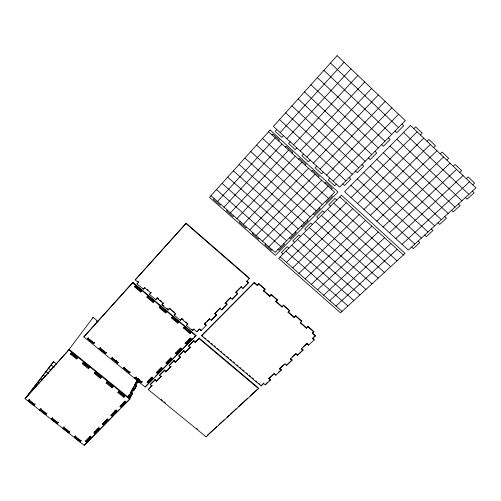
<?xml version="1.0" encoding="UTF-8"?>
<svg xmlns="http://www.w3.org/2000/svg" width="501" height="501" viewBox="0 0 501 501"><rect width="100%" height="100%" fill="white"/><g stroke="black" fill="none" stroke-linecap="round" stroke-linejoin="round"><path stroke-width="0.75" d="M308.046 344.2L306.981 343.279L306.913 343.78L308.51 345.158L314.127 340.01L312.524 338.62L315.342 336.027L315.405 335.538L312.399 332.921L313.902 331.53L307.871 326.283L306.299 328.161L300.243 322.901L301.815 321.016L295.747 315.73L294.168 317.615L288.069 312.317L289.653 310.432L283.541 305.109L281.95 307L275.813 301.665L277.404 299.773L271.254 294.419L269.657 296.31L263.476 290.937L265.079 289.046L258.879 283.654L257.282 285.551L254.17 282.852L254.314 282.426L257.833 285.489M314.127 340.01L314.183 339.515L312.586 338.131L312.524 338.62M315.342 336.027L312.336 333.409L313.902 331.53M312.336 333.409L312.399 332.921M308.51 345.158L308.578 344.663M306.299 328.161L307.871 326.283M302.942 350.268L303.017 349.761L301.427 348.389L301.351 348.89L302.942 350.268L297.425 355.328L295.834 353.963L295.916 353.455M297.425 355.328L303.017 349.761M300.243 322.901L301.815 321.016M291.951 360.351L292.039 359.837L290.455 358.484L290.367 358.992L291.951 360.351L286.522 365.329L284.937 363.983L285.038 363.469M286.522 365.329L292.039 359.837M294.168 317.615L295.747 315.73M271.686 375.744L274.329 373.314L274.222 373.834L275.794 375.168L281.136 370.27L281.236 369.751L279.658 368.41L283.447 364.928M281.136 370.27L279.558 368.93L279.658 368.41M288.069 312.317L289.653 310.432M275.794 375.168L275.901 374.648M270.496 380.027L270.609 379.501L269.043 378.174L268.931 378.7L270.496 380.027L265.242 384.849L263.676 383.528L263.802 383.002M281.95 307L283.541 305.109M265.242 384.849L267.459 382.395M254.314 282.426L201.527 335.739L261.071 385.927L263.476 383.296M148.283 389.596L152.091 385.507L148.283 389.596L206.08 436.816L258.491 388.644L258.616 388.106L199.248 338.131L195.177 342.221M275.813 301.665L277.404 299.773M269.657 296.31L271.254 294.419M263.476 290.937L265.079 289.046M257.282 285.551L258.879 283.654M206.08 436.816L206.268 436.246M248.327 282.902L248.471 282.476L246.811 281.042L246.661 281.462L248.327 282.902L242.891 288.388L241.231 286.954L241.394 286.528M246.661 281.462L249.542 278.28L186.197 223.202L135.232 279.859L138.364 282.501L138.652 282.082L137.612 281.205M242.891 288.388L248.471 282.476M230.679 297.362L230.51 297.801L232.157 299.216L237.499 293.824L237.662 293.392L236.015 291.97L241.35 286.572M237.499 293.824L235.852 292.402L236.015 291.97M232.157 299.216L237.662 293.392M226.859 304.564L227.034 304.12L225.394 302.717L225.218 303.161L226.859 304.564L221.605 309.868L219.97 308.472L220.152 308.021M221.605 309.868L227.034 304.12M216.401 315.129L216.582 314.672L214.954 313.282L214.766 313.732L216.401 315.129L211.234 320.339L209.606 318.955L209.8 318.498M211.234 320.339L216.582 314.672M199.611 328.806L199.404 329.276L201.026 330.641L206.105 325.512L206.306 325.043L204.684 323.671L205.704 322.638M195.202 342.471L195.409 341.989L193.806 340.636L193.593 341.118L195.202 342.471L199.248 338.131M206.105 325.512L204.483 324.134L204.684 323.671M201.026 330.641L201.227 330.172L200.15 329.257M195.816 335.895L196.029 335.42L132.94 282.313L83.817 336.929L145.146 387.035L195.816 335.895L132.646 282.733L132.94 282.313M194.062 328.8L193.849 329.27L196.887 331.825L199.279 329.144M185.289 352.422L185.508 351.934L183.911 350.6L183.692 351.088L185.289 352.422L190.443 346.98L184.781 352.666M190.223 347.469L188.62 346.122L188.839 345.64L193.806 340.636M186.215 344.106L186.435 343.623L185.633 342.953L185.408 343.435L186.215 344.106L191.395 338.613M185.408 343.435L190.587 337.937M175.538 362.217L175.77 361.716L174.179 360.401L173.947 360.895L175.538 362.217L180.623 356.844L174.937 362.555M187.537 324.134L186.428 325.506L192.509 330.629L193.618 329.251M189.841 333.34L190.724 332.194L189.841 333.34L183.767 328.236L183.992 327.767M180.398 357.338L178.801 356.011L179.026 355.516L183.911 350.6M176.408 354.019L181.512 348.596L176.408 354.019L175.607 353.355L175.838 352.861L176.634 353.524M175.607 353.355L180.717 347.926M165.944 371.855L166.182 371.347L164.604 370.045L164.366 370.546L165.944 371.855L170.96 366.55M170.722 367.058L169.138 365.743L169.376 365.242L174.179 360.401M186.428 325.506L187.981 323.677M166.758 363.77L171.799 358.415L166.758 363.77L165.963 363.112L166.2 362.611L166.996 363.269M165.963 363.112L170.998 357.758L166.351 362.461M183.767 328.236L184.656 327.09M156.5 381.342L156.75 380.823L155.178 379.533L154.928 380.046L156.5 381.342L161.447 376.107M161.203 376.614L159.625 375.318L159.875 374.811L164.604 370.045M157.258 373.37L162.23 368.085L157.258 373.37L156.469 372.719L156.719 372.212L157.508 372.857M156.469 372.719L161.441 367.433M151.834 386.027L150.262 384.743L150.519 384.223L155.178 379.533M151.621 377.372L147.382 381.656L147.125 382.169L147.908 382.814L152.818 377.597M147.125 382.169L152.035 376.952M174.21 315.217L175.77 313.382L174.21 315.217L180.329 320.371L181.888 318.536M180.329 320.371L181.443 318.993M177.68 323.114L178.569 321.968L177.68 323.114L171.567 317.972L171.805 317.521M147.908 382.814L152.304 378.117M145.146 387.035L148.164 383.741M141.251 382.726L142.134 381.587L141.251 382.726L135.345 377.898L135.621 377.391L141.52 382.213M171.567 317.972L172.469 316.832M129.872 397.944L130.467 397.337L128.92 396.084L128.325 396.692L129.872 397.944L132.514 393.454L130.98 392.208L133.009 388.407L134.525 389.64L133.936 390.235L132.421 389.001L133.009 388.407M133.936 390.235L136.504 385.889L135.001 384.668L136.955 380.992L138.445 382.207L137.869 382.802L136.378 381.58L136.955 380.992M130.467 397.337L132.514 393.454M134.525 389.64L136.504 385.889M138.445 382.207L139.716 379.796M129.746 399.228L130.028 398.702L69.219 349.41L25.05 398.652L84.206 445.326L129.746 399.228L68.862 349.886L25.05 398.652M129.252 398.07L139.009 379.639M120.591 405.441L120.015 406.505L120.791 407.131L125.814 401.552M128.218 397.393L128.92 396.084M128.469 397.443L138.627 378.349M128.006 397.287L129.822 393.874M133.83 386.359L130.392 392.809L130.98 392.208M137.838 378.844L134.418 385.263L135.001 384.668M120.015 406.505L125.037 400.925M120.791 407.131L121.361 406.067M135.345 377.898L136.234 376.765M118.512 391.557L117.923 392.596L123.785 397.343L124.354 396.291M111.974 416.062L112.568 414.985L111.798 414.365L111.203 415.442L111.974 416.062L116.946 410.538M123.785 397.343L124.956 395.684M111.203 415.442L116.176 409.918L110.708 415.467M113.984 412.148L114.729 410.776M161.911 304.858L163.476 303.017L161.911 304.858L168.067 310.044L169.632 308.209L168.756 309.136M168.067 310.044L168.317 309.599M103.137 423.151L102.53 424.247L103.294 424.854L108.216 419.387M159.543 307.207L159.287 307.645L165.436 312.818L166.345 311.678L164.666 310.269M102.53 424.247L107.452 418.773M165.436 312.818L165.687 312.373M94.608 431.812L93.981 432.914L94.745 433.522L99.618 428.104M93.981 432.914L98.854 427.497M129.421 373.057L129.703 372.556L123.772 367.709L123.484 368.204L129.421 373.057L130.316 371.924M94.745 433.522L95.365 432.413M117.923 392.596L119.106 390.943M86.203 440.335L85.565 441.45L86.322 442.051L91.151 436.69M85.565 441.45L90.387 436.089M84.206 445.326L113.583 415.348M86.322 442.051L86.961 440.936M159.287 307.645L160.195 306.506M75.037 436.277L74.373 437.379L80.079 441.882L81.281 440.204M106.143 383.058L107.346 381.418L106.143 383.058L112.042 387.83L112.644 386.803M112.042 387.83L113.232 386.19M123.484 368.204L124.38 367.07M80.079 441.882L80.73 440.767M74.373 437.379L75.588 435.707M155.73 299.648L157.301 297.807L155.73 299.648L149.53 294.425L151.108 292.584L149.53 294.425M117.522 363.331L117.823 362.843L111.848 357.958L111.541 358.447L117.522 363.331L118.424 362.204M153.112 302.46L154.032 301.32L153.112 302.46L146.925 297.25L147.2 296.817M63.602 427.253L62.913 428.336L68.65 432.864L69.332 431.768M68.65 432.864L69.877 431.198M100.225 378.268L101.446 376.633L100.225 378.268L94.288 373.458L94.933 372.456M111.541 358.447L112.449 357.319M146.925 297.25L147.845 296.116M62.913 428.336L64.153 426.677M94.288 373.458L95.522 371.83M105.548 353.549L106.462 352.422L105.548 353.549L99.53 348.633L99.849 348.151L105.861 353.067M57.158 423.796L58.41 422.143L57.158 423.796L51.384 419.243L52.104 418.172M137.355 283.516L137.067 283.929L143.305 289.19L144.889 287.342M143.305 289.19L144.457 287.818M135.232 279.859L186.197 223.202M140.712 292.027L141.645 290.893L140.712 292.027L134.481 286.791L134.775 286.372M83.041 362.824L82.358 363.801L88.333 368.636L89.579 367.02M99.53 348.633L100.451 347.506M51.384 419.243L52.649 417.596M82.358 363.801L83.617 362.185M40.537 409.041L39.786 410.094L45.591 414.671L46.869 413.031L46.33 413.613M93.493 343.699L94.42 342.578L93.493 343.699L87.443 338.751L87.781 338.288L93.825 343.229M71.067 353.124L70.359 354.082L76.371 358.948L77.06 357.983M39.786 410.094L41.076 408.453M76.371 358.948L77.642 357.345M87.443 338.751L88.37 337.63M29.434 399.259L28.119 400.888L33.955 405.497L35.258 403.862M70.359 354.082L71.643 352.485M68.061 350.694L93.167 317.409L97.964 321.366M68.862 349.886L69.219 349.41M25.977 397.55L53.594 361.653L56.619 364.083M26.509 396.955L53.594 361.653M92.629 318.016L93.167 317.409M83.817 336.929L132.646 282.733M28.507 400.368L29.039 399.779L34.876 404.382L34.344 404.971M70.716 353.606L71.292 352.961L77.298 357.827L76.716 358.465M28.119 400.888L28.651 400.293L34.494 404.908L33.955 405.497M134.481 286.791L135.414 285.658L135.126 286.077L141.357 291.319M137.067 283.929L138.652 282.082M214.221 198.596L213.482 199.411L219.989 205.147L220.728 204.339M271.93 134.838L272.738 133.949L279.445 140.08L278.631 140.969M276.777 129.483L275.155 131.275L281.875 137.424L283.497 135.646M217.478 201.471L275.287 137.907M280.14 132.565L344.062 62.281M223.972 207.207L281.975 144.025M286.854 138.714L350.969 68.869M40.161 409.567L40.7 408.979L46.499 413.563L45.96 414.145M82.703 363.313L83.285 362.68L89.247 367.515L88.664 368.141M227.216 210.069L226.471 210.871L232.934 216.57L233.679 215.768M285.313 147.069L286.127 146.192L292.784 152.279L291.97 153.156M290.198 141.777L288.563 143.549L295.233 149.649L296.868 147.895M230.447 212.919L288.645 150.118M293.536 144.839L357.858 75.426M45.591 414.671L46.13 414.089L40.324 409.505M236.898 218.618L295.289 156.187M300.193 150.945L364.715 81.957M51.741 418.704L52.286 418.128L58.053 422.681L57.509 423.257M94.614 372.957L95.196 372.331L101.127 377.134L100.538 377.76M240.117 221.455L239.372 222.25L245.791 227.905L246.536 227.122M298.602 159.212L299.416 158.347L306.03 164.391L305.209 165.255M303.512 153.989L301.871 155.736L308.491 161.792L310.138 160.057M243.329 224.291L301.909 162.236M306.831 157.026L371.554 88.464M249.736 229.946L308.503 168.261M313.438 163.082L378.361 94.946M63.258 427.791L63.802 427.221L69.539 431.749L68.988 432.319M106.45 382.545L107.039 381.925L112.938 386.703L112.343 387.317L111.166 386.365M252.93 232.765L252.185 233.547L258.554 239.171L259.305 238.388M311.791 171.267L312.618 170.409L319.181 176.408L318.354 177.26M316.738 166.107L315.085 167.829L321.655 173.847L323.314 172.131M256.124 235.583L315.079 174.267M320.026 169.119L385.144 101.402M262.486 241.194L321.623 180.254M326.589 175.137L391.895 107.834M74.705 436.828L75.256 436.258L80.955 440.761L80.404 441.325M118.217 392.076L118.812 391.463L124.668 396.21L124.073 396.817M265.662 243.993L264.904 244.77L271.235 250.356L271.987 249.586M324.892 183.234L325.719 182.389L332.232 188.345L331.405 189.184M329.865 178.131L328.205 179.84L334.724 185.808L336.39 184.117M268.824 246.793L328.149 186.215M333.134 181.13L398.627 114.247M128.275 395.846L129.358 394.744M192.509 330.629L193.849 329.27M102.692 423.602L107.064 419.168M94.294 432.363L98.547 428.048L99.311 428.656L95.058 432.964M120.303 405.973L124.755 401.451L125.532 402.084L121.079 406.599M105.216 422.669L107.915 419.932L107.151 419.318L102.83 423.696L103.601 424.309M115.224 413.688L119.063 409.799M121.255 407.582L130.028 398.702M156.531 372.4L158.166 370.746M158.817 370.089L160.915 367.959M175.626 353.08L180.172 348.477M184.9 343.692L190.355 338.175M206.926 321.404L209.656 318.636M214.578 313.664L220.039 308.134M224.955 303.155L230.422 297.632M196.887 331.825L199.404 329.276M204.483 324.134L209.606 318.955M214.766 313.732L219.97 308.472M225.218 303.161L230.51 297.801M235.852 292.402L241.231 286.954M186.435 343.623L190.894 339.114M149.812 382.075L153.112 378.743M155.316 376.52L193.273 338.2M194.375 337.085L196.029 335.42M150.262 384.743L154.928 380.046M159.625 375.318L164.366 370.546M169.138 365.743L173.947 360.895M178.801 356.011L183.692 351.088M188.62 346.122L193.593 341.118M201.527 335.739L254.17 282.852M156.337 381.242L161.259 376.295M165.637 371.899L171.104 366.4M413.788 128.682L415.636 126.834L422.287 133.178L420.439 135.013M351.101 197.594L417.12 131.851M286.466 262.361L346.297 202.792M357.551 203.506L423.752 138.17M292.728 267.885L352.729 208.673M427.059 141.32L428.912 139.497L435.519 145.791L433.659 147.601M363.983 209.399L430.365 144.463M298.965 273.389L359.142 214.534M370.389 215.273L436.947 150.732M305.178 278.875L365.536 220.377M440.235 153.863L442.095 152.06L448.652 158.31L446.779 160.095M376.771 221.123L443.51 156.982M311.378 284.343L371.905 226.195M383.127 226.947L450.048 163.207M317.546 289.791L378.249 231.994M453.305 166.313L455.177 164.535L461.684 170.735L459.805 172.501M389.465 232.758L456.561 169.407M323.702 295.221L384.568 237.768M395.784 238.545L463.049 175.588M329.833 300.638L390.868 243.524M466.281 178.669L468.166 176.909L474.622 183.065L472.731 184.813M402.071 244.306L469.512 181.744M335.946 306.03L397.149 249.26M268.611 378.574L270.891 376.476M292.096 356.975L295.427 353.906M303.092 346.861L306.981 343.279M313.119 337.636L315.405 335.538M207.42 435.187L213.745 429.37M214.397 428.768L216.683 426.67M218.924 424.604L224.104 419.838M226.966 417.214L229.276 415.085M230.429 414.026L236.103 408.81M238.482 406.624L247.688 398.157M249.986 396.04L255.166 391.281M255.523 390.955L257.238 389.377M261.071 385.927L263.676 383.528M268.931 378.7L274.222 373.834M279.558 368.93L284.937 363.983M290.367 358.992L295.834 353.963M301.351 348.89L306.913 343.78M269.037 380.948L270.609 379.501M278.569 372.199L281.236 369.751M51.922 418.661L57.703 423.22M63.458 427.766L69.201 432.294M74.925 436.816L80.63 441.318M89.754 437.198L90.518 437.799M37.901 382.106L39.122 383.077M35.126 385.726L36.341 386.691M43.311 375.061L45.128 376.514M40.625 378.556L42.46 380.015M98.24 428.593L99.004 429.207M106.851 419.863L107.621 420.477M45.948 371.623L48.372 373.571M51.089 364.922L54.139 367.371M48.541 368.248L50.97 370.195M115.593 410.989L116.364 411.615M124.473 401.984L125.25 402.616M70.935 353.443L76.947 358.315M82.941 363.169L88.921 368.01M94.877 372.832L100.814 377.641M106.732 382.438L112.637 387.217M118.518 391.982L124.386 396.736M84.487 364.759L85.684 365.724M116.038 360.25L117.228 361.227M88.038 338.094L94.094 343.047M100.131 347.982L106.149 352.904M112.149 357.808L118.13 362.699M124.091 367.571L130.035 372.431M135.959 377.272L141.864 382.1M98.628 348.289L99.831 349.272M101.039 350.262L102.242 351.245M104.051 352.723L105.26 353.706M134.199 377.353L135.402 378.343M136.61 379.326L137.813 380.309M139.622 381.787L140.831 382.777M161.165 399.391L162.368 400.374M164.178 401.846L165.38 402.829M196.649 428.38L197.851 429.363M147.382 381.656L148.171 382.301M151.778 377.46L152.567 378.111M161.197 367.934L161.986 368.586M96.223 320.978L97.419 321.961M170.766 358.253L171.561 358.916M180.492 348.414L181.293 349.084M190.374 338.413L191.175 339.089M147.15 289.246L148.277 290.204M157.64 298.095L158.836 299.103M160.032 300.112L161.823 301.621M169.595 308.171L171.392 309.687M172.582 310.695L174.379 312.204M182.151 318.755L183.341 319.763M185.765 321.805L186.873 322.744M201.728 335.263L202.918 336.265M204.702 337.774L205.892 338.776M207.677 340.279L209.462 341.782M211.247 343.285L212.43 344.287M214.215 345.79L215.405 346.798M217.19 348.301L218.975 349.804M220.759 351.307L221.949 352.309M223.728 353.812L224.918 354.814M226.702 356.324L228.487 357.827M230.272 359.33L231.462 360.332M233.247 361.835L234.437 362.837M236.81 364.841L238 365.849M239.785 367.352L240.975 368.354M242.76 369.857L243.949 370.859M246.329 372.863L247.513 373.865M249.298 375.368L250.487 376.376M252.272 377.879L253.462 378.881M255.842 380.885L257.032 381.887M258.817 383.39L260 384.392M144.607 287.762L150.832 293.01M157.038 298.239L163.226 303.456M169.388 308.654L175.532 313.833M181.656 318.993L187.762 324.141M162.161 304.414L163.84 305.829M166.639 308.184L167.754 309.123M191.62 329.226L192.722 330.159M199.041 338.607L258.491 388.644M136.548 286.61L137.681 287.561M174.129 318.235L175.795 319.632M147.576 296.548L153.769 301.759M159.938 306.95L166.094 312.129M172.225 317.283L178.337 322.431M184.431 327.554L190.505 332.664M134.637 286.253L141.194 291.77M147.156 296.786L153.719 302.303M159.086 306.819L166.244 312.843M171.611 317.352L178.174 322.876M183.541 327.385L190.693 333.409M296.448 353.913L297.506 354.821M185.959 223.559L249.398 278.7M258.748 284.086L264.954 289.478M271.135 294.857L277.297 300.224M283.441 305.566L289.559 310.889M295.659 316.2L301.74 321.492M307.802 326.758L313.839 332.019M263.125 290.085L270.171 296.21M275.926 301.214L282.508 306.938M288.163 311.854L294.845 317.665M300.13 322.262L306.593 327.879M277.999 249.485L278.838 250.231L284.581 244.425L283.741 243.674M283.046 253.944L281.362 252.46L287.117 246.667L288.801 248.164M210.959 195.716L275.149 252.372L334.649 192.152L268.567 131.769M280.184 256.819L342.039 311.403M216.488 189.578L280.861 246.586M285.914 251.064L347.938 305.979M289.528 237.812L290.38 238.57L296.223 232.658L295.371 231.9M294.607 242.334L292.916 240.824L298.765 234.931L300.462 236.447M222.068 183.385L286.628 240.749M291.695 245.252L353.888 300.512M227.698 177.141L292.446 234.863M297.525 239.397L359.887 294.989M233.378 170.835L298.314 228.926M303.412 233.485L365.943 289.428M239.109 164.472L304.232 222.932M309.349 227.523L372.049 283.81M301.27 225.938L302.122 226.702L308.071 220.684L307.213 219.92M306.374 230.51L304.671 228.988L310.633 222.989L312.336 224.523M244.895 158.047L310.207 216.889M315.336 221.505L378.211 278.143M250.732 151.571L316.237 210.789M321.379 215.436L384.424 272.431M313.219 213.846L314.071 214.616L320.133 208.497L319.275 207.715M318.348 218.48L316.638 216.933L322.707 210.827L324.423 212.38M256.618 145.027L322.318 204.633M327.472 209.312L390.692 266.664M262.568 138.433L328.456 198.421M333.628 203.13L397.024 260.846M325.381 201.534L326.245 202.316L332.413 196.085L331.549 195.296M330.541 206.224L328.825 204.665L335 198.446L336.722 200.018M339.835 196.893L403.405 254.978M279.514 119.62L345.947 180.729M350.938 185.32L414.828 244.087M342.79 183.923L344.525 185.514L350.857 179.126L349.116 177.517M411.578 247.081L413.25 248.615L419.769 242.628L418.097 241.087M285.67 112.781L352.297 174.298M357.307 178.92L421.372 238.069M355.497 171.06L357.244 172.676L363.695 166.163L361.941 164.541M424.666 235.038L426.351 236.591L432.989 230.498L431.305 228.938M291.889 105.88L358.71 167.804M363.732 172.463L427.979 231.994M368.448 157.959L370.201 159.594L376.771 152.962L375.011 151.315M437.999 222.776L439.69 224.354L446.447 218.148L444.756 216.564M298.164 98.916L365.185 161.253M370.22 165.944L434.643 225.863M304.502 91.877L371.723 154.646M376.771 159.362L441.368 219.676M310.902 84.775L378.318 147.97M383.384 152.717L448.157 213.432M317.365 77.605L384.975 141.232M390.054 146.01L455.008 207.132M381.637 144.607L383.403 146.267L390.097 139.51L388.325 137.838M451.576 210.288L453.273 211.885L460.162 205.567L458.459 203.963M323.884 70.365L391.694 134.431M396.792 139.24L461.922 200.776M395.082 131.005L396.855 132.684L403.681 125.795L401.902 124.104M465.404 197.569L467.114 199.185L474.128 192.747L472.418 191.119M330.472 63.057L398.483 127.561M403.593 132.408L468.905 194.35M270.177 129.984L209.487 197.344L275.312 255.385L338.043 192.058L270.177 129.984M337.123 55.674L273.408 126.396L339.647 187.098L405.334 120.628L337.123 55.674M90.074 436.64L85.884 440.893L86.642 441.494L90.831 437.248L90.074 436.64M115.881 410.457L111.498 414.903L112.274 415.523L116.658 411.077L115.881 410.457M410.457 125.507L344.625 191.664L408.34 250.055L475.95 187.875L410.457 125.507M341.5 195.221L278.669 258.347L340.473 312.843L405.115 253.406L341.5 195.221"/></g></svg>
